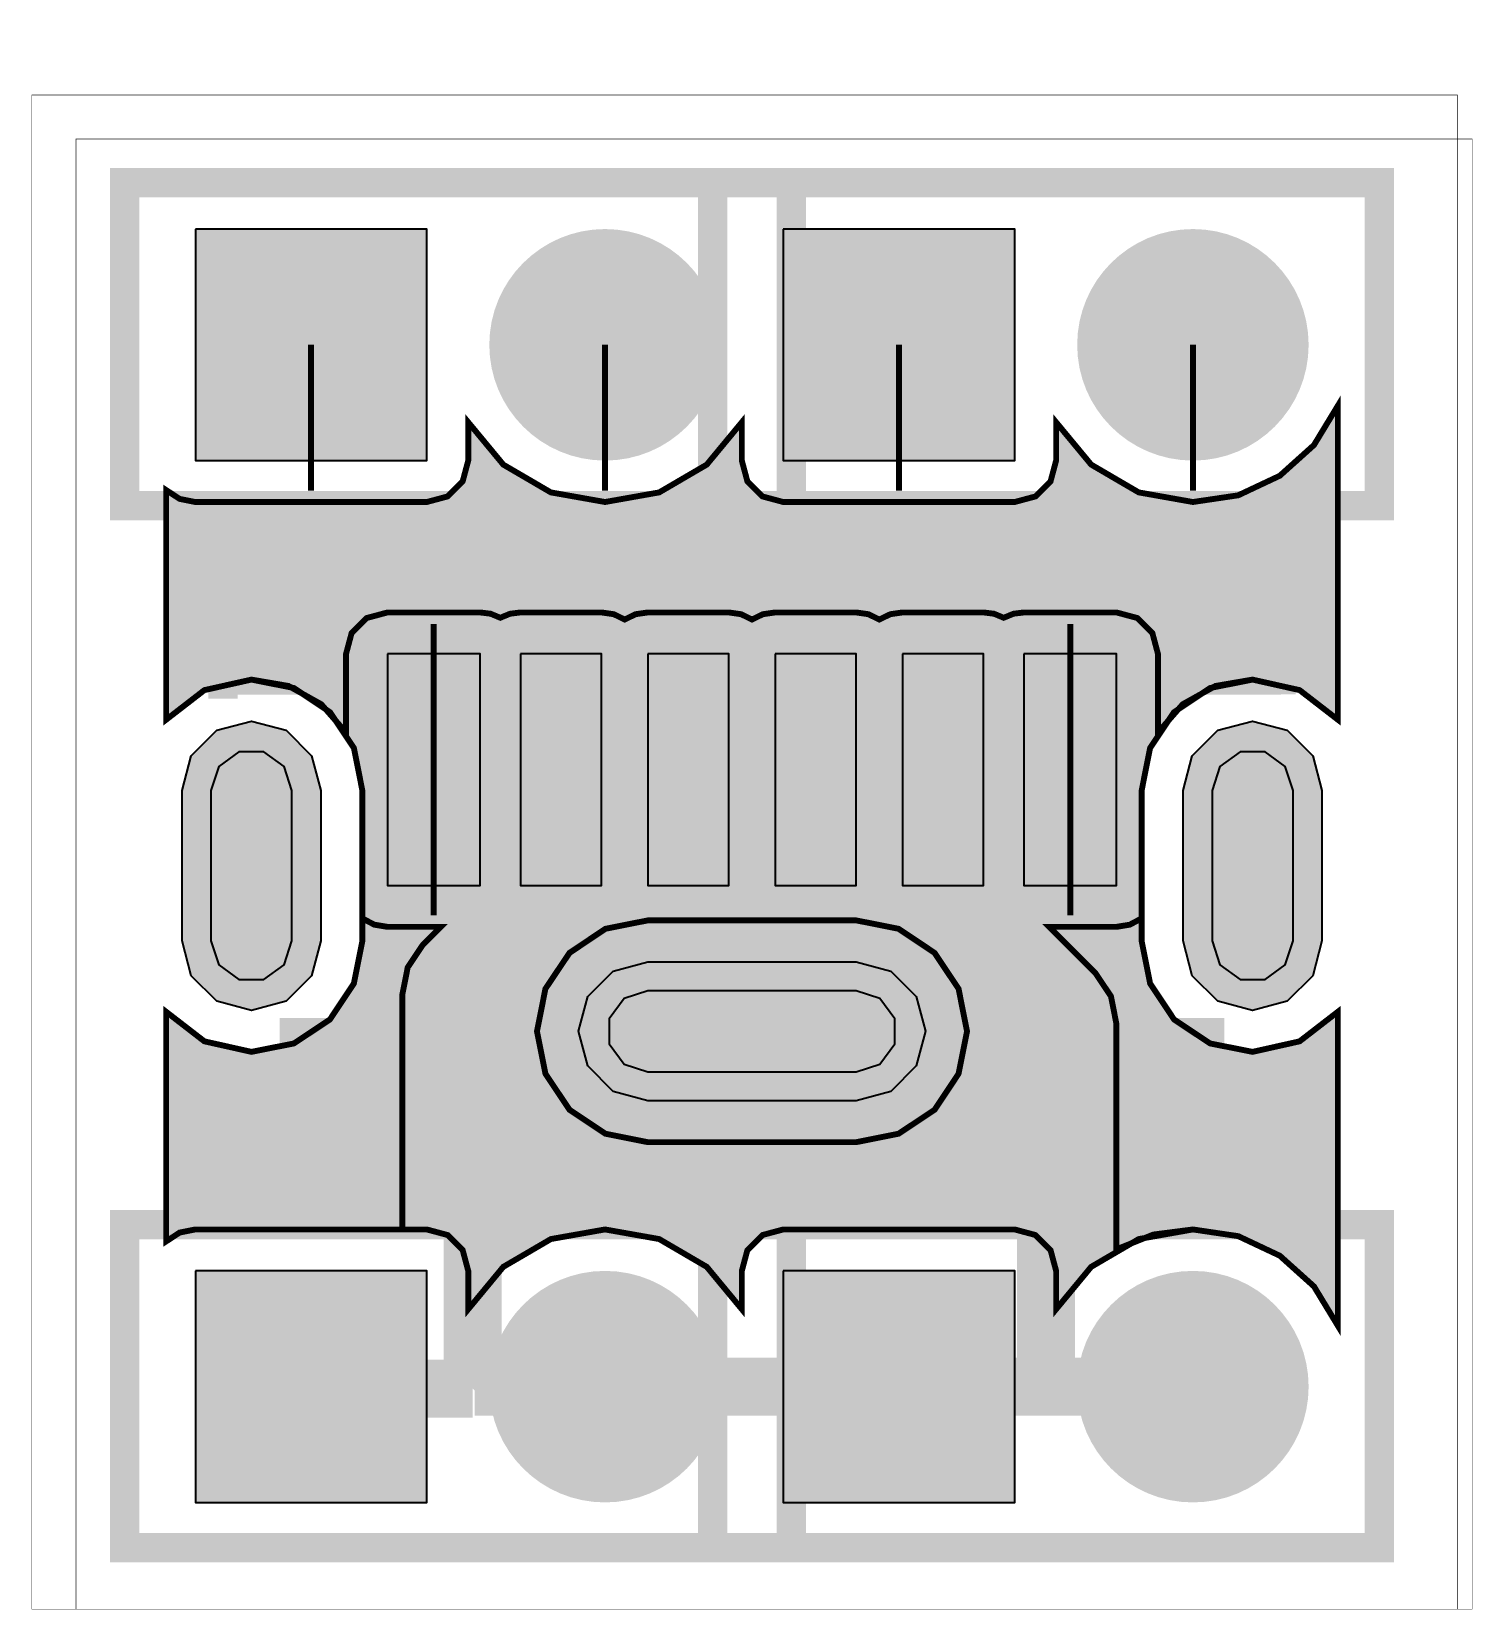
# Model space of a CAD drawing. Header units: millimetres. Extents: x -3.7 to 8.8, y -10.9 to 2.7.
import ezdxf

# ---------------------------------------------------------------- set-up
doc = ezdxf.new("R2010")
doc.units = ezdxf.units.MM
for name, color, linetype, true_color in [('Bottom Layer', 7, 'Continuous', 0x0000ff), ('Hole Layer', 7, 'Continuous', 0x222222), ('Top Layer', 7, 'Continuous', 0xff0000), ('Top Silkscreen Layer', 7, 'Continuous', 0xffcc00)]:
    doc.layers.add(name, color=color, linetype=linetype, true_color=true_color)

msp = doc.modelspace()

# ---------------------------------------------------------------- hatches: boundary and pattern name
at = {"layer": 'Bottom Layer'}
for points in [[(-2.27, 1), (-2.27, -1), (-0.27, -1), (-0.27, 1)], [(0.27, 0, 1), (2.27, 0, 1)], [(0.27, 0, 1), (2.27, 0, 1)], [(2.81, 1), (2.81, -1), (4.81, -1), (4.81, 1)], [(5.35, 0, 1), (7.35, 0, 1)], [(5.35, 0, 1), (7.35, 0, 1)], [(7.602, -5.762), (7.602, -8.473), (7.396, -8.134), (7.101, -7.869), (6.742, -7.7), (6.35, -7.642), (5.882, -7.725), (5.471, -7.965), (5.168, -8.331), (5.168, -8), (5.168, -8), (5.12, -7.821), (4.989, -7.69), (4.81, -7.642), (4.81, -7.642), (2.81, -7.642), (2.81, -7.642), (2.631, -7.69), (2.5, -7.821), (2.452, -8), (2.452, -8), (2.452, -8.331), (2.149, -7.965), (1.738, -7.725), (1.27, -7.642), (0.802, -7.725), (0.391, -7.965), (0.088, -8.331), (0.088, -8), (0.04, -7.821), (-0.091, -7.69), (-0.27, -7.642), (-0.27, -7.642), (-2.27, -7.642), (-2.27, -7.642), (-2.406, -7.669), (-2.522, -7.745), (-2.522, -5.762), (-2.192, -6.017), (-1.785, -6.108), (-1.418, -6.035), (-1.107, -5.828), (-0.9, -5.517), (-0.827, -5.15), (-0.827, -3.85), (-0.9, -3.483), (-1.107, -3.173), (-1.418, -2.965), (-1.785, -2.892), (-2.192, -2.983), (-2.522, -3.238), (-2.522, -1.255), (-2.406, -1.331), (-2.27, -1.358), (-0.27, -1.358), (-0.091, -1.31), (0.04, -1.179), (0.088, -1), (0.088, -0.669), (0.391, -1.035), (0.802, -1.275), (1.27, -1.358), (1.738, -1.275), (2.149, -1.035), (2.452, -0.669), (2.452, -1), (2.452, -1), (2.5, -1.179), (2.631, -1.31), (2.81, -1.358), (4.81, -1.358), (4.989, -1.31), (5.12, -1.179), (5.168, -1), (5.168, -1), (5.168, -0.669), (5.471, -1.035), (5.882, -1.275), (6.35, -1.358), (6.742, -1.3), (7.101, -1.131), (7.396, -0.866), (7.602, -0.527), (7.602, -3.238), (7.272, -2.983), (6.865, -2.892), (6.498, -2.965), (6.187, -3.173), (5.98, -3.483), (5.907, -3.85), (5.907, -5.15), (5.98, -5.517), (6.187, -5.828), (6.498, -6.035), (6.865, -6.108), (7.272, -6.017)], [(-1.185, -5.15), (-1.265, -5.45), (-1.485, -5.67), (-1.785, -5.75), (-2.085, -5.67), (-2.305, -5.45), (-2.385, -5.15), (-2.385, -3.85), (-2.305, -3.55), (-2.085, -3.33), (-1.785, -3.25), (-1.485, -3.33), (-1.265, -3.55), (-1.185, -3.85)], [(7.465, -5.15), (7.385, -5.45), (7.165, -5.67), (6.865, -5.75), (6.565, -5.67), (6.345, -5.45), (6.265, -5.15), (6.265, -3.85), (6.345, -3.55), (6.565, -3.33), (6.865, -3.25), (7.165, -3.33), (7.385, -3.55), (7.465, -3.85)], [(3.44, -5.33), (3.74, -5.41), (3.96, -5.63), (4.04, -5.93), (3.96, -6.23), (3.74, -6.45), (3.44, -6.53), (1.64, -6.53), (1.34, -6.45), (1.121, -6.23), (1.04, -5.93), (1.121, -5.63), (1.34, -5.41), (1.64, -5.33)], [(-2.27, -8), (-2.27, -10), (-0.27, -10), (-0.27, -8)], [(0.27, -9, 1), (2.27, -9, 1)], [(0.27, -9, 1), (2.27, -9, 1)], [(2.81, -8), (2.81, -10), (4.81, -10), (4.81, -8)], [(5.35, -9, 1), (7.35, -9, 1)], [(5.35, -9, 1), (7.35, -9, 1)]]:
    msp.add_hatch(color=256, dxfattribs=at).paths.add_polyline_path(points)
h = msp.add_hatch(color=256, dxfattribs=at)
h.paths.add_polyline_path([(7.602, -5.762), (7.602, -8.473), (7.396, -8.134), (7.101, -7.869), (6.742, -7.7), (6.35, -7.642), (5.882, -7.725), (5.471, -7.965), (5.168, -8.331), (5.168, -8), (5.168, -8), (5.12, -7.821), (4.989, -7.69), (4.81, -7.642), (4.81, -7.642), (2.81, -7.642), (2.81, -7.642), (2.631, -7.69), (2.5, -7.821), (2.452, -8), (2.452, -8), (2.452, -8.331), (2.149, -7.965), (1.738, -7.725), (1.27, -7.642), (0.802, -7.725), (0.391, -7.965), (0.088, -8.331), (0.088, -8), (0.04, -7.821), (-0.091, -7.69), (-0.27, -7.642), (-0.27, -7.642), (-2.27, -7.642), (-2.27, -7.642), (-2.406, -7.669), (-2.522, -7.745), (-2.522, -5.762), (-2.192, -6.017), (-1.785, -6.108), (-1.418, -6.035), (-1.107, -5.828), (-0.9, -5.517), (-0.827, -5.15), (-0.827, -3.85), (-0.9, -3.483), (-1.107, -3.173), (-1.418, -2.965), (-1.785, -2.892), (-2.192, -2.983), (-2.522, -3.238), (-2.522, -1.255), (-2.406, -1.331), (-2.27, -1.358), (-0.27, -1.358), (-0.091, -1.31), (0.04, -1.179), (0.088, -1), (0.088, -0.669), (0.391, -1.035), (0.802, -1.275), (1.27, -1.358), (1.738, -1.275), (2.149, -1.035), (2.452, -0.669), (2.452, -1), (2.452, -1), (2.5, -1.179), (2.631, -1.31), (2.81, -1.358), (4.81, -1.358), (4.989, -1.31), (5.12, -1.179), (5.168, -1), (5.168, -1), (5.168, -0.669), (5.471, -1.035), (5.882, -1.275), (6.35, -1.358), (6.742, -1.3), (7.101, -1.131), (7.396, -0.866), (7.602, -0.527), (7.602, -3.238), (7.272, -2.983), (6.865, -2.892), (6.498, -2.965), (6.187, -3.173), (5.98, -3.483), (5.907, -3.85), (5.907, -5.15), (5.98, -5.517), (6.187, -5.828), (6.498, -6.035), (6.865, -6.108), (7.272, -6.017)])
h.paths.add_polyline_path([(0.682, -5.93), (0.755, -6.297), (0.963, -6.608), (1.273, -6.815), (1.64, -6.888), (3.44, -6.888), (3.807, -6.815), (4.118, -6.608), (4.325, -6.297), (4.398, -5.93), (4.325, -5.563), (4.118, -5.253), (3.807, -5.045), (3.44, -4.972), (1.64, -4.972), (1.273, -5.045), (0.963, -5.253), (0.755, -5.563)])
at = {"layer": 'Hole Layer'}
for points in [[(-1.87, 0, 1), (-0.67, 0, 1)], [(-1.87, 0, 1), (-0.67, 0, 1)], [(0.67, 0, 1), (1.87, 0, 1)], [(0.67, 0, 1), (1.87, 0, 1)], [(3.21, 0, 1), (4.41, 0, 1)], [(3.21, 0, 1), (4.41, 0, 1)], [(5.75, 0, 1), (6.95, 0, 1)], [(5.75, 0, 1), (6.95, 0, 1)], [(-2.135, -5.15), (-2.068, -5.356), (-1.893, -5.483), (-1.677, -5.483), (-1.502, -5.356), (-1.435, -5.15), (-1.435, -3.85), (-1.502, -3.644), (-1.677, -3.517), (-1.893, -3.517), (-2.068, -3.644), (-2.135, -3.85)], [(6.515, -5.15), (6.582, -5.356), (6.757, -5.483), (6.973, -5.483), (7.148, -5.356), (7.215, -5.15), (7.215, -3.85), (7.148, -3.644), (6.973, -3.517), (6.757, -3.517), (6.582, -3.644), (6.515, -3.85)], [(3.44, -6.28), (3.646, -6.213), (3.773, -6.038), (3.773, -5.822), (3.646, -5.647), (3.44, -5.58), (1.64, -5.58), (1.434, -5.647), (1.307, -5.822), (1.307, -6.038), (1.434, -6.213), (1.64, -6.28)], [(-1.87, -9, 1), (-0.67, -9, 1)], [(-1.87, -9, 1), (-0.67, -9, 1)], [(0.67, -9, 1), (1.87, -9, 1)], [(0.67, -9, 1), (1.87, -9, 1)], [(3.21, -9, 1), (4.41, -9, 1)], [(3.21, -9, 1), (4.41, -9, 1)], [(5.75, -9, 1), (6.95, -9, 1)], [(5.75, -9, 1), (6.95, -9, 1)]]:
    msp.add_hatch(color=256, dxfattribs=at).paths.add_polyline_path(points)
at = {"layer": 'Top Layer'}
for points in [[(-2.27, 1), (-2.27, -1), (-0.27, -1), (-0.27, 1)], [(0.27, 0, 1), (2.27, 0, 1)], [(0.27, 0, 1), (2.27, 0, 1)], [(2.81, 1), (2.81, -1), (4.81, -1), (4.81, 1)], [(5.35, 0, 1), (7.35, 0, 1)], [(5.35, 0, 1), (7.35, 0, 1)], [(-0.968, -2.67), (-0.968, -3.349), (-1.182, -3.105), (-1.465, -2.947), (-1.785, -2.892), (-2.192, -2.983), (-2.522, -3.238), (-2.522, -1.255), (-2.406, -1.331), (-2.27, -1.358), (-0.27, -1.358), (-0.091, -1.31), (0.04, -1.179), (0.088, -1), (0.088, -0.669), (0.391, -1.035), (0.802, -1.275), (1.27, -1.358), (1.738, -1.275), (2.149, -1.035), (2.452, -0.669), (2.452, -1), (2.452, -1), (2.5, -1.179), (2.631, -1.31), (2.81, -1.358), (4.81, -1.358), (4.989, -1.31), (5.12, -1.179), (5.168, -1), (5.168, -1), (5.168, -0.669), (5.471, -1.035), (5.882, -1.275), (6.35, -1.358), (6.742, -1.3), (7.101, -1.131), (7.396, -0.866), (7.602, -0.527), (7.602, -3.238), (7.272, -2.983), (6.865, -2.892), (6.545, -2.947), (6.262, -3.105), (6.048, -3.349), (6.048, -2.67), (6.048, -2.67), (6, -2.491), (5.869, -2.36), (5.69, -2.312), (5.69, -2.312), (4.89, -2.312), (4.89, -2.312), (4.8, -2.323), (4.715, -2.358), (4.631, -2.323), (4.54, -2.312), (3.84, -2.312), (3.736, -2.327), (3.64, -2.373), (3.545, -2.327), (3.44, -2.312), (2.74, -2.312), (2.635, -2.327), (2.54, -2.373), (2.445, -2.327), (2.34, -2.312), (1.64, -2.312), (1.535, -2.327), (1.44, -2.373), (1.345, -2.327), (1.24, -2.312), (0.54, -2.312), (0.45, -2.323), (0.365, -2.358), (0.281, -2.323), (0.19, -2.312), (0.19, -2.312), (-0.61, -2.312), (-0.61, -2.312), (-0.789, -2.36), (-0.92, -2.491), (-0.968, -2.67)], [(-0.61, -2.67), (-0.61, -4.67), (0.19, -4.67), (0.19, -2.67)], [(0.54, -2.67), (0.54, -4.67), (1.24, -4.67), (1.24, -2.67)], [(1.64, -2.67), (1.64, -4.67), (2.34, -4.67), (2.34, -2.67)], [(2.74, -2.67), (2.74, -4.67), (3.44, -4.67), (3.44, -2.67)], [(3.84, -2.67), (3.84, -4.67), (4.54, -4.67), (4.54, -2.67)], [(4.89, -2.67), (4.89, -4.67), (5.69, -4.67), (5.69, -2.67)], [(-1.185, -5.15), (-1.265, -5.45), (-1.485, -5.67), (-1.785, -5.75), (-2.085, -5.67), (-2.305, -5.45), (-2.385, -5.15), (-2.385, -3.85), (-2.305, -3.55), (-2.085, -3.33), (-1.785, -3.25), (-1.485, -3.33), (-1.265, -3.55), (-1.185, -3.85)], [(7.465, -5.15), (7.385, -5.45), (7.165, -5.67), (6.865, -5.75), (6.565, -5.67), (6.345, -5.45), (6.265, -5.15), (6.265, -3.85), (6.345, -3.55), (6.565, -3.33), (6.865, -3.25), (7.165, -3.33), (7.385, -3.55), (7.465, -3.85)], [(-2.522, -7.745), (-2.522, -5.762), (-2.192, -6.017), (-1.785, -6.108), (-1.418, -6.035), (-1.107, -5.828), (-0.9, -5.517), (-0.827, -5.15), (-0.827, -4.955), (-0.724, -5.009), (-0.61, -5.028), (-0.61, -5.028), (-0.15, -5.028), (-0.303, -5.181), (-0.303, -5.181), (-0.435, -5.378), (-0.481, -5.611), (-0.481, -5.611), (-0.481, -7.642), (-2.27, -7.642), (-2.27, -7.642), (-2.406, -7.669)], [(7.602, -5.762), (7.602, -8.473), (7.396, -8.134), (7.101, -7.869), (6.742, -7.7), (6.35, -7.642), (6.008, -7.686), (5.688, -7.814), (5.688, -5.861), (5.688, -5.861), (5.642, -5.628), (5.51, -5.431), (5.51, -5.431), (5.108, -5.028), (5.69, -5.028), (5.69, -5.028), (5.805, -5.009), (5.907, -4.955), (5.907, -5.15), (5.98, -5.517), (6.187, -5.828), (6.498, -6.035), (6.865, -6.108), (7.272, -6.017)], [(3.44, -5.33), (3.74, -5.41), (3.96, -5.63), (4.04, -5.93), (3.96, -6.23), (3.74, -6.45), (3.44, -6.53), (1.64, -6.53), (1.34, -6.45), (1.121, -6.23), (1.04, -5.93), (1.121, -5.63), (1.34, -5.41), (1.64, -5.33)], [(-2.27, -8), (-2.27, -10), (-0.27, -10), (-0.27, -8)], [(0.27, -9, 1), (2.27, -9, 1)], [(0.27, -9, 1), (2.27, -9, 1)], [(2.81, -8), (2.81, -10), (4.81, -10), (4.81, -8)], [(5.35, -9, 1), (7.35, -9, 1)], [(5.35, -9, 1), (7.35, -9, 1)]]:
    msp.add_hatch(color=256, dxfattribs=at).paths.add_polyline_path(points)

# ---------------------------------------------------------------- linework, layer by layer
at = {"layer": 'Bottom Layer'}
for points, const_width in [([(-3.302, 1.778), (-3.302, -10.922), (8.763, -10.922), (8.763, 1.778)], 0.00508), ([(7.602, -5.762), (7.602, -8.473), (7.396, -8.134), (7.101, -7.869), (6.742, -7.7), (6.35, -7.642), (5.882, -7.725), (5.471, -7.965), (5.168, -8.331), (5.168, -8), (5.168, -8), (5.12, -7.821), (4.989, -7.69), (4.81, -7.642), (4.81, -7.642), (2.81, -7.642), (2.81, -7.642), (2.631, -7.69), (2.5, -7.821), (2.452, -8), (2.452, -8), (2.452, -8.331), (2.149, -7.965), (1.738, -7.725), (1.27, -7.642), (0.802, -7.725), (0.391, -7.965), (0.088, -8.331), (0.088, -8), (0.04, -7.821), (-0.091, -7.69), (-0.27, -7.642), (-0.27, -7.642), (-2.27, -7.642), (-2.27, -7.642), (-2.406, -7.669), (-2.522, -7.745), (-2.522, -5.762), (-2.192, -6.017), (-1.785, -6.108), (-1.418, -6.035), (-1.107, -5.828), (-0.9, -5.517), (-0.827, -5.15), (-0.827, -3.85), (-0.9, -3.483), (-1.107, -3.173), (-1.418, -2.965), (-1.785, -2.892), (-2.192, -2.983), (-2.522, -3.238), (-2.522, -1.255), (-2.406, -1.331), (-2.27, -1.358), (-0.27, -1.358), (-0.091, -1.31), (0.04, -1.179), (0.088, -1), (0.088, -0.669), (0.391, -1.035), (0.802, -1.275), (1.27, -1.358), (1.738, -1.275), (2.149, -1.035), (2.452, -0.669), (2.452, -1), (2.452, -1), (2.5, -1.179), (2.631, -1.31), (2.81, -1.358), (4.81, -1.358), (4.989, -1.31), (5.12, -1.179), (5.168, -1), (5.168, -1), (5.168, -0.669), (5.471, -1.035), (5.882, -1.275), (6.35, -1.358), (6.742, -1.3), (7.101, -1.131), (7.396, -0.866), (7.602, -0.527), (7.602, -3.238), (7.272, -2.983), (6.865, -2.892), (6.498, -2.965), (6.187, -3.173), (5.98, -3.483), (5.907, -3.85), (5.907, -5.15), (5.98, -5.517), (6.187, -5.828), (6.498, -6.035), (6.865, -6.108), (7.272, -6.017)], 0.0508), ([(0.682, -5.93), (0.755, -6.297), (0.963, -6.608), (1.273, -6.815), (1.64, -6.888), (3.44, -6.888), (3.807, -6.815), (4.118, -6.608), (4.325, -6.297), (4.398, -5.93), (4.325, -5.563), (4.118, -5.253), (3.807, -5.045), (3.44, -4.972), (1.64, -4.972), (1.273, -5.045), (0.963, -5.253), (0.755, -5.563)], 0.0508)]:
    msp.add_lwpolyline(points, close=True, dxfattribs=dict(at, const_width=const_width))
for points in [[(-2.27, 1), (-2.27, -1), (-0.27, -1), (-0.27, 1)], [(2.81, 1), (2.81, -1), (4.81, -1), (4.81, 1)], [(-1.185, -5.15), (-1.265, -5.45), (-1.485, -5.67), (-1.785, -5.75), (-2.085, -5.67), (-2.305, -5.45), (-2.385, -5.15), (-2.385, -3.85), (-2.305, -3.55), (-2.085, -3.33), (-1.785, -3.25), (-1.485, -3.33), (-1.265, -3.55), (-1.185, -3.85)], [(7.465, -5.15), (7.385, -5.45), (7.165, -5.67), (6.865, -5.75), (6.565, -5.67), (6.345, -5.45), (6.265, -5.15), (6.265, -3.85), (6.345, -3.55), (6.565, -3.33), (6.865, -3.25), (7.165, -3.33), (7.385, -3.55), (7.465, -3.85)], [(3.44, -5.33), (3.74, -5.41), (3.96, -5.63), (4.04, -5.93), (3.96, -6.23), (3.74, -6.45), (3.44, -6.53), (1.64, -6.53), (1.34, -6.45), (1.121, -6.23), (1.04, -5.93), (1.121, -5.63), (1.34, -5.41), (1.64, -5.33)], [(-2.27, -8), (-2.27, -10), (-0.27, -10), (-0.27, -8)], [(2.81, -8), (2.81, -10), (4.81, -10), (4.81, -8)]]:
    msp.add_lwpolyline(points, close=True, dxfattribs=at)
at = {"layer": 'Bottom Layer', "const_width": 0.0508}
for points in [[(-1.27, 0), (-1.27, -1.259)], [(1.27, 0), (1.27, -1.259)], [(3.81, 0), (3.81, -1.259)], [(6.35, 0), (6.35, -1.259)]]:
    msp.add_lwpolyline(points, dxfattribs=at)
at = {"layer": 'Hole Layer'}
for points in [[(-2.135, -5.15), (-2.068, -5.356), (-1.893, -5.483), (-1.677, -5.483), (-1.502, -5.356), (-1.435, -5.15), (-1.435, -3.85), (-1.502, -3.644), (-1.677, -3.517), (-1.893, -3.517), (-2.068, -3.644), (-2.135, -3.85)], [(6.515, -5.15), (6.582, -5.356), (6.757, -5.483), (6.973, -5.483), (7.148, -5.356), (7.215, -5.15), (7.215, -3.85), (7.148, -3.644), (6.973, -3.517), (6.757, -3.517), (6.582, -3.644), (6.515, -3.85)], [(3.44, -6.28), (3.646, -6.213), (3.773, -6.038), (3.773, -5.822), (3.646, -5.647), (3.44, -5.58), (1.64, -5.58), (1.434, -5.647), (1.307, -5.822), (1.307, -6.038), (1.434, -6.213), (1.64, -6.28)]]:
    msp.add_lwpolyline(points, close=True, dxfattribs=at)
at = {"layer": 'Top Layer'}
for points, const_width in [([(-3.683, 2.159), (-3.683, -10.922), (8.636, -10.922), (8.636, 2.159)], 0.00508), ([(-0.968, -2.67), (-0.968, -3.349), (-1.182, -3.105), (-1.465, -2.947), (-1.785, -2.892), (-2.192, -2.983), (-2.522, -3.238), (-2.522, -1.255), (-2.406, -1.331), (-2.27, -1.358), (-0.27, -1.358), (-0.091, -1.31), (0.04, -1.179), (0.088, -1), (0.088, -0.669), (0.391, -1.035), (0.802, -1.275), (1.27, -1.358), (1.738, -1.275), (2.149, -1.035), (2.452, -0.669), (2.452, -1), (2.452, -1), (2.5, -1.179), (2.631, -1.31), (2.81, -1.358), (4.81, -1.358), (4.989, -1.31), (5.12, -1.179), (5.168, -1), (5.168, -1), (5.168, -0.669), (5.471, -1.035), (5.882, -1.275), (6.35, -1.358), (6.742, -1.3), (7.101, -1.131), (7.396, -0.866), (7.602, -0.527), (7.602, -3.238), (7.272, -2.983), (6.865, -2.892), (6.545, -2.947), (6.262, -3.105), (6.048, -3.349), (6.048, -2.67), (6.048, -2.67), (6, -2.491), (5.869, -2.36), (5.69, -2.312), (5.69, -2.312), (4.89, -2.312), (4.89, -2.312), (4.8, -2.323), (4.715, -2.358), (4.631, -2.323), (4.54, -2.312), (3.84, -2.312), (3.736, -2.327), (3.64, -2.373), (3.545, -2.327), (3.44, -2.312), (2.74, -2.312), (2.635, -2.327), (2.54, -2.373), (2.445, -2.327), (2.34, -2.312), (1.64, -2.312), (1.535, -2.327), (1.44, -2.373), (1.345, -2.327), (1.24, -2.312), (0.54, -2.312), (0.45, -2.323), (0.365, -2.358), (0.281, -2.323), (0.19, -2.312), (0.19, -2.312), (-0.61, -2.312), (-0.61, -2.312), (-0.789, -2.36), (-0.92, -2.491), (-0.968, -2.67)], 0.0508), ([(-2.522, -7.745), (-2.522, -5.762), (-2.192, -6.017), (-1.785, -6.108), (-1.418, -6.035), (-1.107, -5.828), (-0.9, -5.517), (-0.827, -5.15), (-0.827, -4.955), (-0.724, -5.009), (-0.61, -5.028), (-0.61, -5.028), (-0.15, -5.028), (-0.303, -5.181), (-0.303, -5.181), (-0.435, -5.378), (-0.481, -5.611), (-0.481, -5.611), (-0.481, -7.642), (-2.27, -7.642), (-2.27, -7.642), (-2.406, -7.669)], 0.0508), ([(7.602, -5.762), (7.602, -8.473), (7.396, -8.134), (7.101, -7.869), (6.742, -7.7), (6.35, -7.642), (6.008, -7.686), (5.688, -7.814), (5.688, -5.861), (5.688, -5.861), (5.642, -5.628), (5.51, -5.431), (5.51, -5.431), (5.108, -5.028), (5.69, -5.028), (5.69, -5.028), (5.805, -5.009), (5.907, -4.955), (5.907, -5.15), (5.98, -5.517), (6.187, -5.828), (6.498, -6.035), (6.865, -6.108), (7.272, -6.017)], 0.0508)]:
    msp.add_lwpolyline(points, close=True, dxfattribs=dict(at, const_width=const_width))
for points in [[(-2.27, 1), (-2.27, -1), (-0.27, -1), (-0.27, 1)], [(2.81, 1), (2.81, -1), (4.81, -1), (4.81, 1)], [(-0.61, -2.67), (-0.61, -4.67), (0.19, -4.67), (0.19, -2.67)], [(0.54, -2.67), (0.54, -4.67), (1.24, -4.67), (1.24, -2.67)], [(1.64, -2.67), (1.64, -4.67), (2.34, -4.67), (2.34, -2.67)], [(2.74, -2.67), (2.74, -4.67), (3.44, -4.67), (3.44, -2.67)], [(3.84, -2.67), (3.84, -4.67), (4.54, -4.67), (4.54, -2.67)], [(4.89, -2.67), (4.89, -4.67), (5.69, -4.67), (5.69, -2.67)], [(-1.185, -5.15), (-1.265, -5.45), (-1.485, -5.67), (-1.785, -5.75), (-2.085, -5.67), (-2.305, -5.45), (-2.385, -5.15), (-2.385, -3.85), (-2.305, -3.55), (-2.085, -3.33), (-1.785, -3.25), (-1.485, -3.33), (-1.265, -3.55), (-1.185, -3.85)], [(7.465, -5.15), (7.385, -5.45), (7.165, -5.67), (6.865, -5.75), (6.565, -5.67), (6.345, -5.45), (6.265, -5.15), (6.265, -3.85), (6.345, -3.55), (6.565, -3.33), (6.865, -3.25), (7.165, -3.33), (7.385, -3.55), (7.465, -3.85)], [(3.44, -5.33), (3.74, -5.41), (3.96, -5.63), (4.04, -5.93), (3.96, -6.23), (3.74, -6.45), (3.44, -6.53), (1.64, -6.53), (1.34, -6.45), (1.121, -6.23), (1.04, -5.93), (1.121, -5.63), (1.34, -5.41), (1.64, -5.33)], [(-2.27, -8), (-2.27, -10), (-0.27, -10), (-0.27, -8)], [(2.81, -8), (2.81, -10), (4.81, -10), (4.81, -8)]]:
    msp.add_lwpolyline(points, close=True, dxfattribs=at)
for points, const_width in [([(-1.27, 0), (-1.27, -1.259)], 0.0508), ([(1.27, 0), (1.27, -1.259)], 0.0508), ([(3.81, 0), (3.81, -1.259)], 0.0508), ([(6.35, 0), (6.35, -1.259)], 0.0508), ([(-0.21, -3.67), (-0.21, -2.411)], 0.0508), ([(5.29, -3.67), (5.29, -2.411)], 0.0508), ([(0.89, -3.67), (0.89, -4.848)], 0.5), ([(4.19, -3.67), (4.19, -4.971)], 0.5), ([(-0.21, -3.67), (-0.21, -4.929)], 0.0508), ([(5.29, -3.67), (5.29, -4.929)], 0.0508), ([(0.89, -4.848), (0.127, -5.611)], 0.5), ([(4.19, -4.971), (5.08, -5.861)], 0.5), ([(0.127, -5.611), (0.127, -9.017)], 0.5), ([(5.08, -5.861), (5.08, -9)], 0.5), ([(0.127, -9.017), (-1.27, -9.017)], 0.5), ([(0.127, -9.017), (0.144, -9)], 0.5), ([(0.144, -9), (1.27, -9)], 0.5), ([(1.27, -9), (3.81, -9)], 0.5), ([(3.81, -9), (5.08, -9)], 0.5), ([(5.08, -9), (6.35, -9)], 0.5)]:
    msp.add_lwpolyline(points, dxfattribs=dict(at, const_width=const_width))
at = {"layer": 'Top Silkscreen Layer', "const_width": 0.254}
for points in [[(-2.88, 1.4), (-2.88, -1.39), (2.88, -1.39), (2.88, 1.4)], [(-2.88, 1.4), (-2.88, -1.39), (2.88, -1.39), (2.88, 1.4)], [(2.2, 1.4), (2.2, -1.39), (7.96, -1.39), (7.96, 1.4)], [(2.2, 1.4), (2.2, -1.39), (7.96, -1.39), (7.96, 1.4)], [(-2.88, -7.6), (-2.88, -10.39), (2.88, -10.39), (2.88, -7.6)], [(-2.88, -7.6), (-2.88, -10.39), (2.88, -10.39), (2.88, -7.6)], [(2.2, -7.6), (2.2, -10.39), (7.96, -10.39), (7.96, -7.6)], [(2.2, -7.6), (2.2, -10.39), (7.96, -10.39), (7.96, -7.6)]]:
    msp.add_lwpolyline(points, close=True, dxfattribs=at)
for points in [[(-0.841, -2.895), (-2.032, -2.895)], [(-2.032, -2.895), (-2.032, -3.057)], [(-0.841, -2.895), (-2.032, -2.895)], [(-2.032, -2.895), (-2.032, -3.057)], [(7.112, -2.895), (6.175, -2.895)], [(7.112, -2.895), (6.175, -2.895)], [(7.112, -3.019), (7.112, -2.895)], [(7.112, -3.019), (7.112, -2.895)], [(-1.542, -5.943), (0.809, -5.943)], [(-1.542, -5.943), (0.809, -5.943)], [(4.271, -5.943), (6.622, -5.943)], [(4.271, -5.943), (6.622, -5.943)]]:
    msp.add_lwpolyline(points, dxfattribs=at)

doc.saveas('drawing.dxf')
